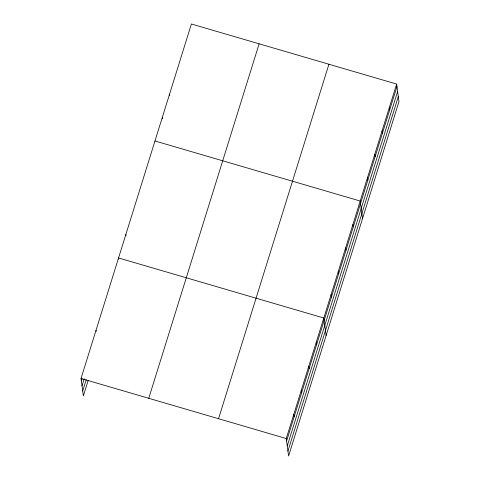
<?xml version="1.0" encoding="UTF-8"?>
<svg xmlns="http://www.w3.org/2000/svg" width="480" height="480" viewBox="0 0 480 480"><rect width="100%" height="100%" fill="white"/><g stroke="black" fill="none" stroke-linecap="round" stroke-linejoin="round"><path stroke-width="0.72" d="M88.206 380.34L83.352 395.94L81.024 378.474L191.4 24L396.648 84.06L398.976 101.526L288.6 456L286.266 438.54L396.648 84.06M81.348 380.94L82.014 378.81M82.008 385.89L84.216 378.798M82.692 390.99L86.226 379.644M148.752 398.298L259.134 43.818M218.538 418.716L328.92 64.242M286.596 441L396.978 86.526M287.256 445.95L397.638 91.476M287.94 451.05L398.316 96.576M154.974 140.976L360.222 201.042L362.55 218.502M81.024 378.474L286.266 438.54M389.364 107.46L389.694 109.92M382.08 130.854L382.404 133.314M374.79 154.248L375.12 156.714M367.506 177.642L367.836 180.108M352.938 224.436L353.268 226.896M345.654 247.83L345.984 250.29M338.37 271.224L338.694 273.69M331.08 294.618L331.41 297.084M326.13 335.478L323.796 318.018L118.554 257.952L118.716 259.188M316.29 342.12L316.62 344.586M308.784 366.228L309.114 368.688M301.278 390.33L301.608 392.79M293.772 414.432L294.102 416.898M169.548 94.188L169.71 95.418M162.264 117.582L162.426 118.812M125.838 234.558L126 235.788M96.036 330.27L96.198 331.5"/></g></svg>
